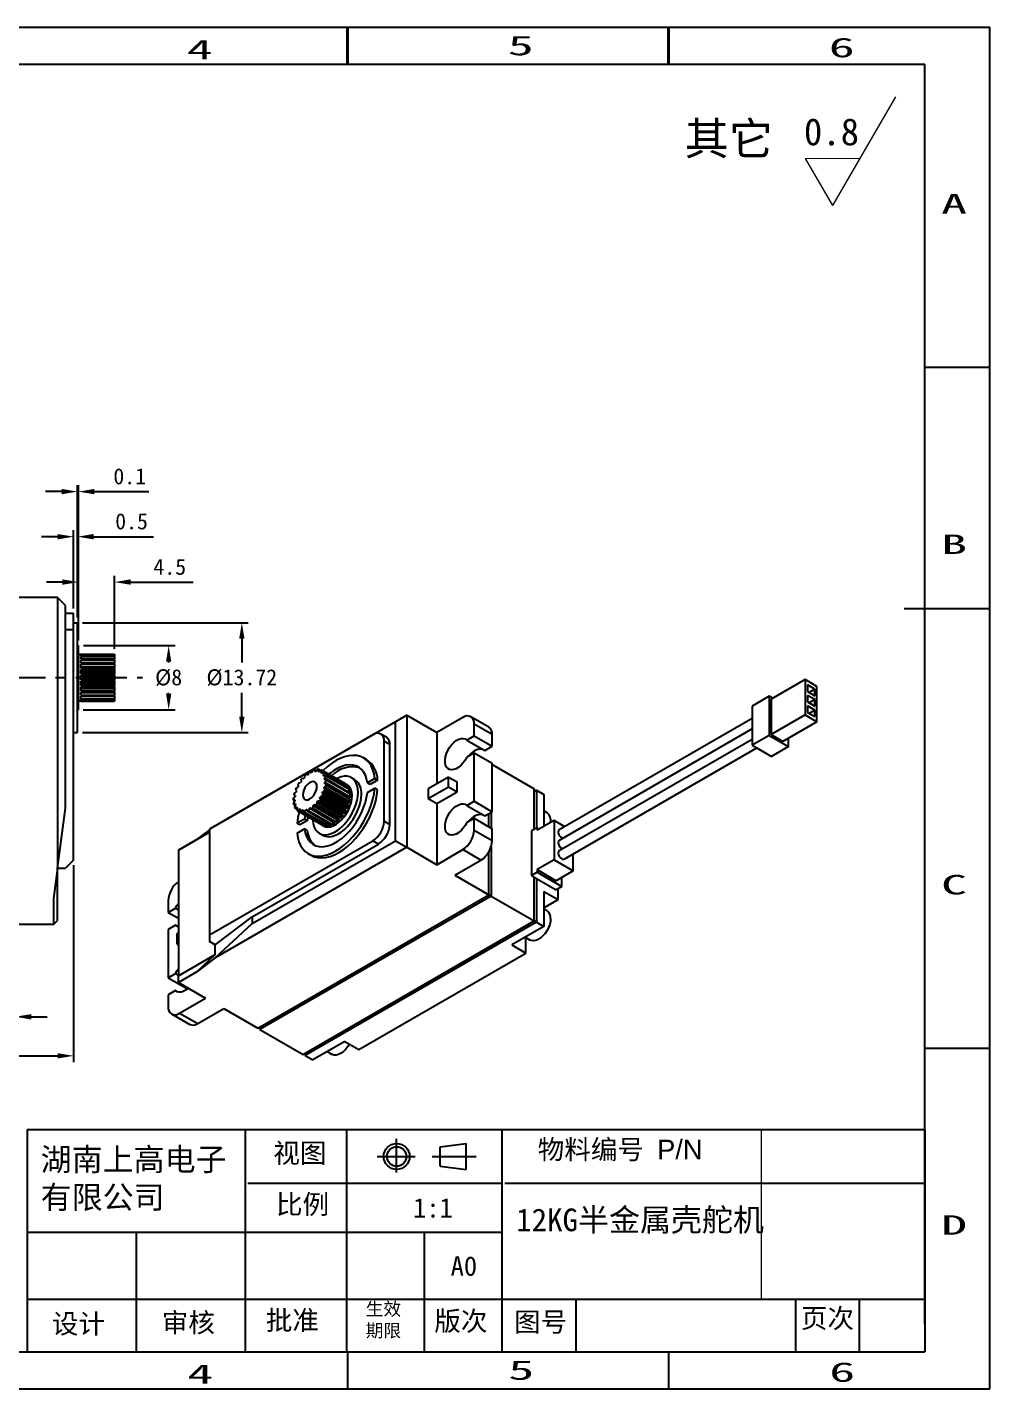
# Model space of a CAD drawing. Header units: millimetres. Extents: x 294 to 535, y 110 to 280.
# Drawn here: x 414.6 to 534.8, y 110.4 to 280.4 of the extents above; entities that cross this region are included whole.
import ezdxf
from ezdxf.enums import TextEntityAlignment as Align

# ---------------------------------------------------------------- set-up
doc = ezdxf.new("R2010")
doc.units = ezdxf.units.MM
doc.header["$PDSIZE"] = -1
doc.linetypes.add('ACAD_ISO04W100', pattern=[30.5, 24, -3, 0.5, -3])
doc.linetypes.add('CENTER', pattern=[10.16, 6.35, -1.27, 1.27, -1.27])
for name, color, linetype in [('中心线', 6, 'CENTER'), ('标注', 5, 'Continuous'), ('细实线', 5, 'Continuous')]:
    doc.layers.add(name, color=color, linetype=linetype)
doc.styles.add('style1', font='', dxfattribs={"height": 3.5})
doc.styles.get('style1').set_extended_font_data('FangSong_GB2312')
doc.dimstyles.new('副本 Standard', dxfattribs={"dimtxt": 2, "dimasz": 2, "dimexe": 0.8, "dimexo": 0.625, "dimgap": 0.9, "dimtad": 1, "dimtih": 1, "dimtoh": 1, "dimdsep": 46, "dimtxsty": 'Standard', "dimcen": 0.09, "dimclrd": 5, "dimclre": 5, "dimadec": 3, "dimazin": 2, "dimtfac": 1, "dimtdec": 4, "dimtofl": 0, "dimtmove": 0, "dimatfit": 3, "dimfxl": 0, "dimtolj": 1, "dimtzin": 0, "dimarcsym": 0})

# ---------------------------------------------------------------- blocks, each defined once
blk = doc.blocks.new('*D15')
at = {"layer": 'Defpoints', "color": 0}
for p in [(420.41, 176.4), (391.71, 168.4), (420.41, 151.99)]:
    blk.add_point(p, dxfattribs=at)
at = {"layer": '标注', "color": 5, "lineweight": -2}
for p, q in [((420.41, 175.78), (420.41, 151.19)), ((391.71, 167.78), (391.71, 151.19)), ((393.71, 151.99), (418.41, 151.99))]:
    blk.add_line(p, q, dxfattribs=at)
at = {"layer": '标注', "color": 5}
for points in [[(393.71, 152.33), (393.71, 151.66), (391.71, 151.99)], [(418.41, 152.33), (418.41, 151.66), (420.41, 151.99)]]:
    blk.add_solid(points, dxfattribs=at)
at = {"layer": '标注', "color": 0, "insert": (406.06, 153.89), "char_height": 2, "attachment_point": 5}
blk.add_mtext('\\A1;28.7', dxfattribs=at)
blk = doc.blocks.new('*D16')
at = {"layer": 'Defpoints', "color": 0}
for p in [(420.91, 206.06), (420.91, 192.34), (441.4, 192.34)]:
    blk.add_point(p, dxfattribs=at)
at = {"layer": '标注', "color": 5, "lineweight": -2}
for p, q in [((421.53, 206.06), (442.2, 206.06)), ((441.4, 204.06), (441.4, 201.1)), ((441.4, 194.34), (441.4, 197.3)), ((421.53, 192.34), (442.2, 192.34))]:
    blk.add_line(p, q, dxfattribs=at)
at = {"layer": '标注', "color": 5}
for points in [[(441.07, 204.06), (441.74, 204.06), (441.4, 206.06)], [(441.07, 194.34), (441.74, 194.34), (441.4, 192.34)]]:
    blk.add_solid(points, dxfattribs=at)
at = {"layer": '标注', "color": 0, "insert": (441.4, 199.2), "char_height": 2, "attachment_point": 5}
blk.add_mtext('\\A1;%%C13.72', dxfattribs=at)
blk = doc.blocks.new('*D17')
at = {"layer": 'Defpoints', "color": 0}
for p in [(421.01, 203.2), (420.96, 195.2), (432.27, 195.2)]:
    blk.add_point(p, dxfattribs=at)
at = {"layer": '标注', "color": 5, "lineweight": -2}
for p, q in [((421.63, 203.2), (433.07, 203.2)), ((432.27, 201.2), (432.27, 201.1)), ((432.27, 197.2), (432.27, 197.3)), ((421.58, 195.2), (433.07, 195.2))]:
    blk.add_line(p, q, dxfattribs=at)
at = {"layer": '标注', "color": 5}
for points in [[(431.94, 201.2), (432.6, 201.2), (432.27, 203.2)], [(431.94, 197.2), (432.6, 197.2), (432.27, 195.2)]]:
    blk.add_solid(points, dxfattribs=at)
at = {"layer": '标注', "color": 0, "insert": (432.27, 199.2), "char_height": 2, "attachment_point": 5}
blk.add_mtext('\\A1;%%C8', dxfattribs=at)
blk = doc.blocks.new('*D18')
at = {"layer": 'Defpoints', "color": 0}
for p in [(421.01, 211.13), (421.01, 203.2), (425.51, 202.15)]:
    blk.add_point(p, dxfattribs=at)
at = {"layer": '标注', "color": 5, "lineweight": -2}
for p, q in [((419.01, 211.13), (417.01, 211.13)), ((421.01, 203.83), (421.01, 211.93)), ((425.51, 202.78), (425.51, 211.93)), ((427.51, 211.13), (435.31, 211.13))]:
    blk.add_line(p, q, dxfattribs=at)
at = {"layer": '标注', "color": 5}
for points in [[(419.01, 211.47), (419.01, 210.8), (421.01, 211.13)], [(427.51, 211.47), (427.51, 210.8), (425.51, 211.13)]]:
    blk.add_solid(points, dxfattribs=at)
at = {"layer": '标注', "color": 0, "insert": (432.41, 213.03), "char_height": 2, "attachment_point": 5}
blk.add_mtext('\\A1;4.5', dxfattribs=at)
blk = doc.blocks.new('*D19')
at = {"layer": 'Defpoints', "color": 0}
for p in [(420.91, 222.42), (420.91, 206.06), (421.01, 203.2)]:
    blk.add_point(p, dxfattribs=at)
at = {"layer": '标注', "color": 5, "lineweight": -2}
for p, q in [((420.91, 206.69), (420.91, 223.22)), ((421.01, 203.83), (421.01, 223.22)), ((418.91, 222.42), (416.91, 222.42)), ((423.01, 222.42), (429.81, 222.42))]:
    blk.add_line(p, q, dxfattribs=at)
at = {"layer": '标注', "color": 5}
for points in [[(418.91, 222.76), (418.91, 222.09), (420.91, 222.42)], [(423.01, 222.76), (423.01, 222.09), (421.01, 222.42)]]:
    blk.add_solid(points, dxfattribs=at)
at = {"layer": '标注', "color": 0, "insert": (427.41, 224.32), "char_height": 2, "attachment_point": 5}
blk.add_mtext('\\A1;0.1', dxfattribs=at)
blk = doc.blocks.new('*D20')
at = {"layer": 'Defpoints', "color": 0}
for p in [(420.91, 216.8), (420.41, 207.2), (420.91, 206.06)]:
    blk.add_point(p, dxfattribs=at)
at = {"layer": '标注', "color": 5, "lineweight": -2}
for p, q in [((420.41, 207.83), (420.41, 217.6)), ((420.91, 206.69), (420.91, 217.6)), ((418.41, 216.8), (416.41, 216.8)), ((422.91, 216.8), (430.38, 216.8))]:
    blk.add_line(p, q, dxfattribs=at)
at = {"layer": '标注', "color": 5}
for points in [[(418.41, 217.13), (418.41, 216.46), (420.41, 216.8)], [(422.91, 217.13), (422.91, 216.46), (420.91, 216.8)]]:
    blk.add_solid(points, dxfattribs=at)
at = {"layer": '标注', "color": 0, "insert": (427.64, 218.7), "char_height": 2, "attachment_point": 5}
blk.add_mtext('\\A1;0.5', dxfattribs=at)
blk = doc.blocks.new('*D22')
at = {"layer": 'Defpoints', "color": 0}
for p in [(409.91, 161.8), (413.11, 161.8), (409.91, 156.87)]:
    blk.add_point(p, dxfattribs=at)
at = {"layer": '标注', "color": 5, "lineweight": -2}
for p, q in [((409.91, 161.18), (409.91, 156.07)), ((413.11, 161.18), (413.11, 156.07)), ((407.91, 156.87), (400.11, 156.87)), ((415.11, 156.87), (417.11, 156.87))]:
    blk.add_line(p, q, dxfattribs=at)
at = {"layer": '标注', "color": 5}
for points in [[(407.91, 157.2), (407.91, 156.54), (409.91, 156.87)], [(415.11, 157.2), (415.11, 156.54), (413.11, 156.87)]]:
    blk.add_solid(points, dxfattribs=at)
at = {"layer": '标注', "color": 0, "insert": (403.01, 158.77), "char_height": 2, "attachment_point": 5}
blk.add_mtext('\\A1;3.2', dxfattribs=at)

msp = doc.modelspace()

# ---------------------------------------------------------------- linework, layer by layer
at = {"color": 5, "linetype": 'Continuous'}
for p, q in [((294.379, 280.393), (534.752, 280.393)), ((454.566, 275.773), (454.566, 280.393)), ((454.628, 280.393), (454.628, 275.773)), ((494.628, 275.773), (494.628, 280.393)), ((494.69, 280.393), (494.69, 275.773)), ((534.752, 110.433), (534.752, 280.393)), ((534.752, 237.903), (526.659, 237.903)), ((534.752, 207.792), (524.078, 207.792)), ((534.752, 152.923), (526.659, 152.923)), ((414.628, 142.806), (449.42, 142.806)), ((441.821, 142.806), (441.821, 115.052)), ((449.42, 142.806), (526.659, 142.806)), ((454.447, 142.806), (454.447, 115.052)), ((473.871, 142.806), (473.871, 137.587)), ((473.871, 137.95), (473.871, 128.406)), ((442.164, 136.092), (473.871, 136.092)), ((474.214, 136.092), (526.659, 136.092)), ((414.628, 129.982), (473.871, 129.982)), ((428.224, 129.982), (428.224, 115.052)), ((464.159, 129.982), (464.159, 115.052)), ((473.871, 128.406), (473.871, 115.052)), ((414.628, 121.623), (526.659, 121.623)), ((483.075, 121.623), (483.075, 115.052)), ((510.521, 121.623), (510.521, 115.052)), ((518.455, 121.623), (518.455, 115.052)), ((454.628, 110.433), (454.628, 115.052)), ((494.69, 110.433), (494.69, 115.052)), ((294.379, 110.433), (534.752, 110.433))]:
    msp.add_line(p, q, dxfattribs=at)
at = {"color": 7, "linetype": 'Continuous'}
for p, q in [((300.307, 275.773), (526.659, 275.773)), ((526.659, 118.526), (526.659, 275.773)), ((414.628, 142.806), (414.628, 115.052)), ((526.659, 142.806), (526.659, 115.052)), ((526.659, 142.806), (526.659, 115.052)), ((466.155, 140.642), (469.407, 141.038)), ((466.155, 140.642), (469.407, 141.038)), ((466.155, 138.214), (466.155, 140.642)), ((469.407, 137.809), (469.407, 141.038)), ((466.155, 138.214), (469.407, 137.809)), ((300.307, 115.052), (526.659, 115.052))]:
    msp.add_line(p, q, dxfattribs=at)
at = {"color": 7, "linetype": 'Continuous', "lineweight": 25}
for p, q in [((418.41, 209.202), (413.11, 209.202)), ((418.41, 209.202), (418.41, 175.402)), ((419.41, 208.202), (418.41, 209.202)), ((419.41, 182.902), (419.41, 208.202)), ((420.41, 207.202), (419.41, 207.202)), ((420.41, 205.202), (420.41, 207.202)), ((420.41, 206.061), (420.91, 206.061)), ((420.91, 192.343), (420.91, 206.061)), ((419.41, 205.202), (420.41, 205.202)), ((420.41, 176.402), (420.41, 205.202)), ((420.91, 203.202), (421.01, 203.202)), ((421.01, 195.202), (421.01, 203.202)), ((421.01, 202.152), (421.31, 202.152)), ((421.31, 202.117), (421.31, 202.152)), ((421.31, 202.15), (425.51, 202.15)), ((421.31, 202.117), (425.51, 202.117)), ((421.31, 201.913), (421.31, 202.085)), ((421.31, 202.085), (425.51, 202.085)), ((421.31, 201.913), (425.51, 201.913)), ((421.31, 201.538), (421.31, 201.839)), ((421.31, 201.839), (425.51, 201.839)), ((421.31, 201.538), (425.51, 201.538)), ((421.31, 201.016), (421.31, 201.427)), ((421.31, 201.427), (425.51, 201.427)), ((421.31, 201.092), (425.51, 201.092)), ((421.31, 201.016), (425.51, 201.016)), ((421.31, 200.381), (421.31, 200.875)), ((421.31, 200.875), (425.51, 200.875)), ((421.31, 200.571), (425.51, 200.571)), ((425.51, 202.15), (425.51, 202.117)), ((425.51, 202.085), (425.51, 202.117)), ((425.51, 202.085), (425.51, 201.913)), ((425.51, 201.839), (425.51, 201.913)), ((425.51, 201.839), (425.51, 201.538)), ((425.51, 201.427), (425.51, 201.538)), ((425.51, 201.427), (425.51, 201.092)), ((425.51, 201.092), (425.51, 201.016)), ((425.51, 200.875), (425.51, 201.016)), ((425.51, 200.875), (425.51, 200.571)), ((425.51, 200.571), (425.51, 200.404)), ((421.31, 200.404), (425.51, 200.404)), ((421.31, 200.381), (425.51, 200.381)), ((421.31, 199.671), (421.31, 200.218)), ((421.31, 200.218), (425.51, 200.218)), ((421.31, 199.965), (425.51, 199.965)), ((421.31, 199.78), (425.51, 199.78)), ((421.31, 199.671), (425.51, 199.671)), ((421.31, 198.932), (421.31, 199.497)), ((421.31, 199.497), (425.51, 199.497)), ((421.31, 199.311), (425.51, 199.311)), ((421.31, 199.12), (425.51, 199.12)), ((421.31, 198.932), (425.51, 198.932)), ((425.51, 200.404), (425.51, 200.381)), ((425.51, 200.218), (425.51, 200.381)), ((425.51, 200.218), (425.51, 199.965)), ((425.51, 199.965), (425.51, 199.78)), ((425.51, 199.78), (425.51, 199.671)), ((425.51, 199.497), (425.51, 199.671)), ((425.51, 199.497), (425.51, 199.311)), ((425.51, 199.311), (425.51, 199.12)), ((425.51, 199.12), (425.51, 198.932)), ((425.51, 198.758), (425.51, 198.932)), ((511.694, 198.962), (507.451, 196.513)), ((511.694, 198.962), (511.694, 194.553)), ((513.179, 198.105), (511.694, 198.962)), ((421.31, 198.21), (421.31, 198.758)), ((421.31, 198.758), (425.51, 198.758)), ((421.31, 198.65), (425.51, 198.65)), ((421.31, 198.465), (425.51, 198.465)), ((421.31, 198.21), (425.51, 198.21)), ((421.31, 197.55), (421.31, 198.047)), ((421.31, 198.047), (425.51, 198.047)), ((421.31, 198.023), (425.51, 198.023)), ((421.31, 197.856), (425.51, 197.856)), ((421.31, 197.55), (425.51, 197.55)), ((421.31, 196.994), (421.31, 197.408)), ((421.31, 197.408), (425.51, 197.408)), ((421.31, 197.332), (425.51, 197.332)), ((425.51, 198.758), (425.51, 198.65)), ((425.51, 198.65), (425.51, 198.465)), ((425.51, 198.465), (425.51, 198.21)), ((425.51, 198.047), (425.51, 198.21)), ((425.51, 198.047), (425.51, 198.023)), ((425.51, 198.023), (425.51, 197.856)), ((425.51, 197.856), (425.51, 197.55)), ((425.51, 197.408), (425.51, 197.55)), ((425.51, 197.408), (425.51, 197.332)), ((425.51, 197.332), (425.51, 196.994)), ((512.92, 197.765), (512.001, 198.295)), ((512.001, 198.295), (512.001, 197.479)), ((512.001, 197.479), (512.92, 196.948)), ((512.92, 197.765), (512.213, 197.356)), ((512.92, 196.948), (512.92, 197.765)), ((513.179, 193.696), (513.179, 198.105)), ((421.31, 196.252), (421.01, 196.252)), ((421.31, 196.994), (425.51, 196.994)), ((421.31, 196.577), (421.31, 196.882)), ((421.31, 196.882), (425.51, 196.882)), ((421.31, 196.577), (425.51, 196.577)), ((421.31, 196.325), (421.31, 196.502)), ((421.31, 196.502), (425.51, 196.502)), ((421.31, 196.325), (425.51, 196.325)), ((421.31, 196.252), (421.31, 196.291)), ((421.31, 196.291), (425.51, 196.291)), ((421.31, 196.254), (425.51, 196.254)), ((425.51, 196.882), (425.51, 196.994)), ((425.51, 196.882), (425.51, 196.577)), ((425.51, 196.502), (425.51, 196.577)), ((425.51, 196.502), (425.51, 196.325)), ((425.51, 196.291), (425.51, 196.325)), ((425.51, 196.291), (425.51, 196.254)), ((507.239, 196.88), (505.118, 195.656)), ((505.118, 195.656), (505.118, 190.757)), ((507.664, 196.635), (507.239, 196.88)), ((507.239, 196.88), (507.239, 191.981)), ((507.451, 196.513), (507.451, 192.104)), ((512.92, 196.458), (512.001, 196.989)), ((512.001, 196.989), (512.001, 196.172)), ((512.001, 196.172), (512.92, 195.642)), ((512.92, 195.152), (512.001, 195.682)), ((512.001, 195.682), (512.001, 194.866)), ((512.92, 196.458), (512.213, 196.05)), ((512.92, 195.642), (512.92, 196.458)), ((421.01, 195.202), (420.91, 195.202)), ((438.084, 180.716), (461.984, 194.514)), ((461.984, 194.514), (460.57, 193.697)), ((461.984, 194.514), (461.984, 178.02)), ((461.984, 194.514), (465.732, 192.35)), ((468.985, 194.228), (465.732, 192.35)), ((472.247, 193.021), (469.985, 194.327)), ((505.118, 194.103), (481.024, 180.194)), ((511.694, 194.553), (507.451, 192.104)), ((511.694, 194.553), (513.179, 193.696)), ((512.001, 194.866), (512.92, 194.335)), ((512.92, 195.152), (512.213, 194.743)), ((512.92, 194.335), (512.92, 195.152)), ((420.41, 192.343), (420.91, 192.343)), ((457.742, 192.064), (437.377, 180.308)), ((460.57, 193.697), (442.68, 183.37)), ((459.449, 191.755), (458.742, 192.163)), ((460.57, 178.836), (460.57, 193.697)), ((465.732, 192.35), (465.732, 185.94)), ((470.399, 191.942), (470.399, 193.411)), ((472.662, 192.105), (470.399, 193.411)), ((472.662, 190.635), (472.662, 192.105)), ((505.118, 192.797), (481.024, 178.888)), ((507.451, 192.104), (508.936, 191.246)), ((513.179, 193.696), (508.936, 191.246)), ((459.156, 181.286), (459.156, 191.248)), ((459.863, 190.839), (459.156, 191.248)), ((459.863, 180.878), (459.863, 190.839)), ((469.489, 191.416), (470.399, 191.942)), ((469.489, 191.416), (471.751, 190.11)), ((470.399, 191.942), (472.662, 190.635)), ((471.751, 190.11), (472.662, 190.635)), ((505.118, 191.49), (481.024, 177.581)), ((481.624, 176.542), (505.682, 190.431)), ((507.239, 191.981), (505.118, 190.757)), ((505.118, 190.757), (507.522, 189.369)), ((507.239, 191.981), (509.643, 190.593)), ((509.643, 190.593), (507.522, 189.369)), ((509.643, 190.593), (509.643, 191.655)), ((456.949, 188.977), (456.595, 189.181)), ((470.399, 189.819), (469.489, 189.293)), ((470.136, 189.808), (470.258, 189.737)), ((470.399, 183.776), (470.399, 189.819)), ((470.399, 189.819), (472.662, 188.512)), ((449.259, 186.749), (449.306, 187.056)), ((449.609, 187.055), (449.426, 187.161)), ((449.426, 187.161), (449.583, 187.035)), ((449.716, 187.132), (449.822, 187.45)), ((450.183, 187.385), (449.946, 187.522)), ((449.946, 187.522), (450.051, 187.328)), ((450.185, 187.385), (450.343, 187.695)), ((450.703, 187.59), (450.463, 187.729)), ((450.463, 187.729), (450.51, 187.479)), ((450.635, 187.494), (450.835, 187.776)), ((450.944, 187.77), (450.93, 187.481)), ((451.203, 187.621), (450.944, 187.77)), ((451.039, 187.452), (451.268, 187.688)), ((451.359, 187.643), (451.285, 187.331)), ((451.387, 187.272), (451.285, 187.331)), ((454.329, 185.928), (451.359, 187.643)), ((451.371, 187.261), (451.615, 187.436)), ((451.682, 187.354), (451.552, 187.04)), ((451.684, 186.964), (451.552, 187.04)), ((451.61, 186.933), (451.854, 187.037)), ((454.585, 185.722), (451.615, 187.436)), ((454.652, 185.64), (451.682, 187.354)), ((454.824, 185.322), (451.854, 187.037)), ((472.662, 182.47), (472.662, 188.512)), ((472.662, 188.35), (477.894, 185.329)), ((448.226, 185.1), (448.095, 185.266)), ((448.161, 185.425), (448.403, 185.531)), ((448.489, 185.701), (448.414, 185.928)), ((448.504, 186.079), (448.732, 186.108)), ((448.841, 186.262), (448.827, 186.538)), ((448.935, 186.67), (449.133, 186.62)), ((451.653, 185.368), (451.809, 185.238)), ((454.623, 183.654), (451.653, 185.368)), ((451.931, 185.748), (451.695, 185.54)), ((454.665, 183.826), (451.695, 185.54)), ((451.893, 186.923), (451.715, 186.627)), ((451.92, 186.509), (451.715, 186.627)), ((451.741, 186.488), (451.969, 186.514)), ((451.756, 185.956), (451.954, 185.902)), ((451.977, 186.376), (451.764, 186.116)), ((454.734, 184.401), (451.764, 186.116)), ((454.862, 185.209), (451.893, 186.923)), ((454.901, 184.034), (451.931, 185.748)), ((454.924, 184.187), (451.954, 185.902)), ((454.939, 184.8), (451.969, 186.514)), ((454.947, 184.662), (451.977, 186.376)), ((454.329, 185.928), (454.317, 185.877)), ((454.55, 185.801), (454.338, 185.923)), ((454.652, 185.64), (454.579, 185.463)), ((455.499, 186.465), (455.075, 186.71)), ((457.996, 186.618), (457.07, 186.083)), ((457.423, 185.879), (457.07, 186.083)), ((457.07, 184.858), (457.996, 185.393)), ((458.349, 186.413), (457.423, 185.879)), ((458.349, 186.413), (457.996, 186.618)), ((458.349, 185.189), (457.996, 185.393)), ((467.217, 186.797), (464.671, 185.328)), ((464.671, 184.103), (467.217, 185.573)), ((464.671, 185.328), (464.671, 184.103)), ((467.217, 185.573), (467.217, 186.797)), ((467.217, 186.797), (468.278, 186.185)), ((467.217, 185.573), (468.278, 184.96)), ((468.278, 184.96), (468.278, 186.185)), ((477.894, 180.267), (477.894, 185.329)), ((448.029, 183.822), (447.808, 183.949)), ((448.023, 183.935), (447.808, 183.949)), ((447.815, 184.096), (448.042, 184.332)), ((447.835, 183.504), (448.031, 183.784)), ((448.065, 184.49), (447.888, 184.592)), ((448.067, 184.499), (447.888, 184.592)), ((447.926, 184.75), (448.168, 184.927)), ((450.743, 183.649), (450.726, 183.356)), ((453.713, 181.935), (450.743, 183.649)), ((451.076, 183.781), (450.861, 183.792)), ((453.831, 182.078), (450.861, 183.792)), ((454.045, 182.067), (451.076, 183.781)), ((451.131, 184.178), (451.176, 183.924)), ((454.101, 182.463), (451.131, 184.178)), ((454.145, 182.209), (451.176, 183.924)), ((451.466, 184.409), (451.229, 184.341)), ((454.199, 182.626), (451.229, 184.341)), ((451.441, 184.763), (451.544, 184.565)), ((454.411, 183.048), (451.441, 184.763)), ((454.436, 182.694), (451.466, 184.409)), ((451.757, 185.078), (451.513, 184.936)), ((454.483, 183.221), (451.513, 184.936)), ((454.514, 182.85), (451.544, 184.565)), ((454.727, 183.364), (451.757, 185.078)), ((454.779, 183.524), (451.809, 185.238)), ((454.623, 183.654), (454.779, 183.524)), ((454.901, 184.034), (454.665, 183.826)), ((454.862, 185.209), (454.7, 184.937)), ((454.947, 184.662), (454.734, 184.401)), ((464.671, 184.103), (465.732, 183.491)), ((465.732, 183.491), (468.278, 184.96)), ((469.489, 183.251), (470.399, 183.776)), ((470.399, 183.776), (472.662, 182.47)), ((478.177, 185.166), (477.894, 185.003)), ((477.894, 185.003), (478.177, 185.166)), ((478.177, 185.166), (478.177, 180.43)), ((478.177, 185.166), (479.096, 184.635)), ((479.096, 184.635), (479.096, 180.634)), ((418.41, 175.402), (419.41, 182.902)), ((438.084, 180.716), (442.68, 183.37)), ((442.68, 183.37), (442.68, 183.37)), ((448.097, 183.442), (447.858, 183.377)), ((448.098, 183.239), (447.858, 183.377)), ((447.983, 183.011), (448.138, 183.319)), ((448.283, 183.053), (448.037, 182.912)), ((448.291, 182.766), (448.037, 182.912)), ((448.252, 182.648), (448.355, 182.963)), ((448.571, 182.791), (448.332, 182.584)), ((451.302, 180.87), (448.332, 182.584)), ((448.668, 182.735), (448.571, 182.791)), ((448.624, 182.438), (448.669, 182.742)), ((451.594, 180.724), (448.624, 182.438)), ((448.941, 182.674), (448.725, 182.413)), ((451.695, 180.698), (448.725, 182.413)), ((449.063, 182.603), (448.941, 182.674)), ((449.076, 182.395), (449.059, 182.667)), ((452.046, 180.68), (449.076, 182.395)), ((449.372, 182.707), (449.191, 182.409)), ((452.161, 180.695), (449.191, 182.409)), ((449.295, 182.051), (449.221, 181.552)), ((449.55, 182.604), (449.372, 182.707)), ((449.579, 182.52), (449.502, 182.744)), ((452.549, 180.806), (449.579, 182.52)), ((449.835, 182.89), (449.702, 182.574)), ((452.672, 180.859), (449.702, 182.574)), ((452.805, 181.176), (449.835, 182.89)), ((450.102, 182.807), (449.97, 182.968)), ((453.071, 181.092), (450.102, 182.807)), ((450.302, 183.211), (450.224, 182.896)), ((453.194, 181.182), (450.224, 182.896)), ((453.272, 181.496), (450.302, 183.211)), ((450.611, 183.236), (450.432, 183.325)), ((453.402, 181.61), (450.432, 183.325)), ((453.581, 181.522), (450.611, 183.236)), ((453.696, 181.641), (450.726, 183.356)), ((453.713, 181.935), (453.696, 181.641)), ((454.045, 182.067), (453.831, 182.078)), ((454.101, 182.463), (454.145, 182.209)), ((454.436, 182.694), (454.199, 182.626)), ((454.411, 183.048), (454.514, 182.85)), ((454.727, 183.364), (454.483, 183.221)), ((465.732, 183.491), (465.732, 175.856)), ((469.489, 183.251), (471.751, 181.944)), ((471.751, 181.944), (472.662, 182.47)), ((472.237, 180.592), (472.237, 182.225)), ((472.52, 182.388), (472.52, 180.429)), ((479.51, 182.331), (479.096, 182.569)), ((435.786, 178.982), (437.377, 180.183)), ((437.377, 180.308), (437.377, 167.08)), ((438.083, 180.715), (438.084, 180.716)), ((449.221, 181.552), (448.295, 181.018)), ((448.649, 180.814), (448.295, 181.018)), ((448.295, 179.793), (449.221, 180.327)), ((449.575, 181.348), (448.649, 180.814)), ((449.575, 181.348), (449.221, 181.552)), ((449.575, 180.123), (449.221, 180.327)), ((449.649, 181.847), (449.575, 181.348)), ((451.318, 180.884), (451.302, 180.87)), ((451.388, 180.814), (451.6, 180.691)), ((451.798, 180.823), (451.695, 180.698)), ((452.311, 180.943), (452.161, 180.695)), ((452.805, 181.176), (452.672, 180.859)), ((453.272, 181.496), (453.194, 181.182)), ((453.581, 181.522), (453.402, 181.61)), ((459.156, 181.286), (459.863, 180.878)), ((470.399, 181.653), (469.489, 181.128)), ((470.399, 180.183), (470.399, 181.653)), ((470.399, 181.653), (472.662, 180.347)), ((470.399, 180.183), (472.662, 178.877)), ((472.662, 178.877), (472.662, 180.347)), ((478.248, 180.471), (477.541, 180.062)), ((480.369, 181.369), (478.248, 180.144)), ((478.248, 180.471), (478.248, 180.144)), ((478.531, 180.307), (478.248, 180.471)), ((480.369, 181.369), (480.369, 176.469)), ((481.714, 180.592), (480.369, 181.369)), ((437.377, 179.9), (433.488, 177.655)), ((433.488, 177.655), (435.786, 178.982)), ((435.786, 178.982), (437.377, 179.9)), ((437.377, 167.08), (457.742, 178.836)), ((442.68, 168.509), (460.57, 178.836)), ((451.075, 179.782), (451.499, 179.537)), ((458.449, 178.428), (457.742, 178.836)), ((460.57, 178.836), (461.984, 178.02)), ((477.541, 180.062), (477.541, 174.51)), ((433.488, 177.655), (433.488, 161.977)), ((433.488, 177.655), (433.488, 177.655)), ((461.984, 178.02), (438.084, 164.222)), ((442.68, 169.325), (458.449, 178.428)), ((449.696, 177.229), (450.049, 177.025)), ((461.984, 178.02), (465.732, 175.856)), ((465.732, 175.856), (468.985, 177.734)), ((471.248, 176.428), (468.985, 177.734)), ((472.237, 172.101), (472.237, 177.466)), ((472.52, 178.084), (472.52, 171.937)), ((482.773, 175.082), (482.773, 177.206)), ((418.41, 175.402), (417.91, 171.652)), ((418.41, 168.902), (418.41, 175.402)), ((418.41, 175.402), (419.41, 175.402)), ((420.41, 176.402), (419.41, 175.402)), ((467.995, 174.55), (471.248, 176.428)), ((480.369, 176.469), (478.248, 175.245)), ((478.248, 175.245), (478.248, 174.918)), ((478.248, 175.245), (480.652, 173.857)), ((480.369, 176.469), (482.773, 175.082)), ((482.773, 175.082), (480.652, 173.857)), ((467.995, 174.55), (472.237, 172.101)), ((478.248, 174.918), (477.541, 174.51)), ((477.541, 174.51), (477.894, 174.306)), ((477.894, 168.835), (477.894, 174.306)), ((477.894, 174.306), (478.177, 174.143)), ((478.177, 174.143), (478.177, 168.672)), ((478.177, 174.143), (480.652, 172.714)), ((478.248, 174.918), (481.359, 173.122)), ((481.359, 173.122), (481.359, 174.265)), ((443.388, 155.446), (472.237, 172.101)), ((472.52, 171.937), (443.67, 155.283)), ((472.52, 171.937), (472.237, 172.101)), ((472.52, 171.937), (477.894, 168.835)), ((479.096, 172.51), (480.864, 171.489)), ((479.096, 172.51), (479.096, 168.141)), ((481.359, 173.122), (480.652, 172.714)), ((480.864, 171.489), (480.864, 172.836)), ((417.91, 171.652), (417.91, 168.402)), ((432.215, 171.368), (432.215, 169.899)), ((432.215, 169.899), (433.126, 170.424)), ((433.126, 170.424), (433.488, 170.215)), ((479.096, 170.469), (480.864, 171.489)), ((479.51, 170.083), (479.096, 170.321)), ((417.91, 168.402), (413.11, 168.402)), ((417.91, 168.402), (418.41, 168.902)), ((432.215, 169.899), (433.488, 169.164)), ((433.126, 168.301), (432.215, 167.776)), ((433.126, 168.301), (433.418, 168.133)), ((438.084, 165.855), (442.68, 169.325)), ((438.084, 164.222), (442.68, 168.509)), ((442.68, 169.325), (442.68, 168.509)), ((449.044, 152.18), (477.894, 168.835)), ((478.177, 168.672), (449.327, 152.017)), ((478.177, 168.672), (477.894, 168.835)), ((478.177, 168.672), (479.096, 168.141)), ((432.215, 167.776), (432.215, 161.733)), ((433.488, 167.326), (433.276, 167.204)), ((433.276, 167.204), (433.276, 165.979)), ((437.377, 167.08), (437.377, 166.264)), ((479.096, 168.141), (475.101, 165.835)), ((476.784, 166.806), (477.41, 166.445)), ((476.869, 164.814), (476.869, 166.758)), ((433.276, 165.979), (433.488, 166.101)), ((433.276, 165.979), (433.488, 165.856)), ((438.084, 165.855), (437.377, 166.264)), ((438.084, 164.631), (438.084, 165.855)), ((475.101, 165.835), (476.869, 164.814)), ((433.488, 161.977), (438.084, 164.631)), ((438.084, 164.631), (435.786, 162.487)), ((438.084, 164.222), (435.786, 162.487)), ((456.009, 152.772), (476.869, 164.814)), ((432.215, 161.733), (433.126, 162.259)), ((432.215, 161.733), (434.478, 160.427)), ((433.126, 162.259), (433.488, 162.05)), ((435.786, 162.487), (433.488, 161.161)), ((433.488, 161.161), (433.488, 161.977)), ((433.126, 160.136), (432.215, 159.61)), ((433.126, 160.136), (433.418, 159.967)), ((433.488, 161.161), (436.882, 159.201)), ((434.478, 160.427), (434.619, 160.508)), ((432.215, 159.61), (432.215, 158.14)), ((433.629, 157.324), (436.882, 159.201)), ((432.63, 157.225), (434.892, 155.918)), ((433.629, 157.324), (435.892, 156.017)), ((435.892, 156.017), (439.145, 157.895)), ((439.145, 157.895), (443.388, 155.446)), ((443.67, 155.609), (443.67, 155.283)), ((443.67, 155.283), (449.044, 152.18)), ((454.242, 153.793), (450.246, 151.486)), ((454.242, 153.793), (456.009, 152.772)), ((449.327, 152.344), (449.327, 152.017)), ((449.327, 152.017), (450.246, 151.486)), ((452.036, 152.519), (452.661, 152.158))]:
    msp.add_line(p, q, dxfattribs=at)
at = {"color": 5, "lineweight": 13}
msp.add_line((506.244, 121.623), (506.244, 142.806), dxfattribs=at)
at = {"color": 7, "linetype": 'Continuous', "lineweight": 25, "flags": 128}
for points in [[(469.489, 189.293), (469.283, 188.918), (469.037, 188.572), (468.761, 188.27), (468.466, 188.022), (468.163, 187.839), (467.865, 187.728), (467.583, 187.693), (467.329, 187.736), (467.113, 187.855), (466.942, 188.045), (466.825, 188.3), (466.765, 188.607), (466.765, 188.957), (466.825, 189.334), (466.942, 189.724), (467.113, 190.111), (467.329, 190.48), (467.583, 190.817), (467.865, 191.107), (468.163, 191.34), (468.466, 191.506), (468.761, 191.599), (469.037, 191.615), (469.283, 191.553), (469.489, 191.416)], [(457.996, 186.618), (457.906, 187.19), (457.755, 187.712), (457.547, 188.178), (457.283, 188.58), (456.966, 188.915), (456.602, 189.177), (456.193, 189.364), (455.747, 189.473), (455.267, 189.504), (454.761, 189.454), (454.234, 189.326), (453.693, 189.12), (453.146, 188.839), (452.598, 188.488), (452.058, 188.069), (451.531, 187.589), (451.501, 187.561)], [(457.07, 186.083), (456.973, 186.587), (456.817, 187.038), (456.603, 187.43), (456.336, 187.756), (456.019, 188.01), (455.657, 188.19), (455.256, 188.293), (454.822, 188.316), (454.362, 188.259), (453.883, 188.124), (453.393, 187.912), (452.898, 187.626), (452.408, 187.272), (452.24, 187.134)], [(448.295, 179.793), (448.386, 179.22), (448.536, 178.698), (448.744, 178.233), (449.009, 177.83), (449.325, 177.496), (449.69, 177.233), (450.098, 177.046), (450.545, 176.937), (451.024, 176.907), (451.531, 176.956), (452.058, 177.085), (452.598, 177.291), (453.146, 177.571), (453.693, 177.923), (454.234, 178.341), (454.761, 178.821), (455.267, 179.356), (455.747, 179.94), (456.193, 180.565), (456.602, 181.223), (456.966, 181.907), (457.283, 182.607), (457.547, 183.314), (457.755, 184.02), (457.906, 184.716), (457.996, 185.393)], [(450.777, 185.593), (450.747, 185.84), (450.658, 186.035), (450.518, 186.165), (450.335, 186.222), (450.122, 186.201), (449.893, 186.104), (449.664, 185.937), (449.451, 185.712), (449.268, 185.444), (449.127, 185.151), (449.039, 184.854), (449.009, 184.573), (449.039, 184.326), (449.127, 184.131), (449.268, 184), (449.451, 183.944), (449.664, 183.965), (449.893, 184.062), (450.122, 184.229), (450.335, 184.454), (450.518, 184.722), (450.658, 185.014), (450.747, 185.312), (450.777, 185.593)], [(455.903, 184.879), (455.873, 185.337), (455.783, 185.751), (455.636, 186.111), (455.434, 186.41), (455.181, 186.642), (454.884, 186.801), (454.548, 186.885), (454.181, 186.891), (453.79, 186.819), (453.384, 186.671), (453.199, 186.581)], [(449.221, 180.327), (449.318, 179.823), (449.474, 179.372), (449.688, 178.981), (449.955, 178.655), (450.272, 178.4), (450.634, 178.22), (451.035, 178.118), (451.469, 178.095), (451.929, 178.151), (452.408, 178.287), (452.898, 178.499), (453.393, 178.784), (453.883, 179.138), (454.362, 179.556), (454.822, 180.03), (455.256, 180.554), (455.657, 181.12), (456.019, 181.717), (456.336, 182.338), (456.603, 182.973), (456.817, 183.611), (456.973, 184.243), (457.07, 184.858)], [(450.049, 177.025), (450.451, 176.842), (450.898, 176.733), (451.378, 176.703), (451.884, 176.752), (452.411, 176.881), (452.952, 177.086), (453.499, 177.367), (454.047, 177.719), (454.587, 178.137), (455.114, 178.617), (455.621, 179.152), (456.1, 179.736), (456.547, 180.361), (456.955, 181.019), (457.32, 181.703), (457.636, 182.403), (457.9, 183.11), (458.109, 183.816), (458.259, 184.512), (458.349, 185.189)], [(450.248, 181.501), (450.254, 181.379), (450.314, 180.942), (450.433, 180.554), (450.608, 180.224), (450.836, 179.957), (451.112, 179.761), (451.429, 179.64), (451.782, 179.595), (452.162, 179.628), (452.561, 179.738), (452.972, 179.922), (453.384, 180.178), (453.79, 180.499), (454.181, 180.879), (454.548, 181.309), (454.884, 181.78), (455.181, 182.283), (455.434, 182.806), (455.636, 183.338), (455.783, 183.869), (455.873, 184.386), (455.903, 184.879)], [(451.499, 179.537), (451.536, 179.516), (451.853, 179.395), (452.206, 179.35), (452.586, 179.383), (452.985, 179.493), (453.396, 179.677), (453.809, 179.933), (454.215, 180.254), (454.605, 180.634), (454.973, 181.064), (455.308, 181.535), (455.606, 182.038), (455.858, 182.561), (456.06, 183.093), (456.208, 183.624), (456.297, 184.141), (456.328, 184.634)], [(451.6, 180.691), (451.835, 180.593), (452.136, 180.553), (452.464, 180.59), (452.81, 180.704), (453.163, 180.89), (453.514, 181.145), (453.853, 181.46), (454.169, 181.826), (454.453, 182.233), (454.698, 182.67), (454.896, 183.123), (455.042, 183.579), (455.131, 184.026), (455.161, 184.45)], [(469.489, 181.128), (469.283, 180.753), (469.037, 180.407), (468.761, 180.104), (468.466, 179.856), (468.163, 179.673), (467.865, 179.562), (467.583, 179.527), (467.329, 179.57), (467.113, 179.69), (466.942, 179.88), (466.825, 180.134), (466.765, 180.442), (466.765, 180.792), (466.825, 181.169), (466.942, 181.559), (467.113, 181.946), (467.329, 182.315), (467.583, 182.651), (467.865, 182.942), (468.163, 183.175), (468.466, 183.341), (468.761, 183.434), (469.037, 183.449), (469.283, 183.388), (469.489, 183.251)], [(481.024, 180.194), (481.024, 180.194), (480.932, 180.088), (480.9, 179.919), (480.932, 179.713), (481.024, 179.501), (481.161, 179.316), (481.324, 179.185), (481.45, 179.134)], [(481.024, 178.888), (481.024, 178.888), (480.932, 178.782), (480.9, 178.613), (480.932, 178.407), (481.024, 178.195), (481.161, 178.009), (481.324, 177.878), (481.45, 177.827)], [(481.024, 177.581), (481.024, 177.581), (480.932, 177.475), (480.9, 177.306), (480.932, 177.1), (481.024, 176.888), (481.161, 176.703), (481.324, 176.572), (481.486, 176.515), (481.624, 176.542)], [(433.126, 170.424), (433.332, 170.799), (433.488, 171.029)], [(433.488, 168.115), (433.332, 168.164), (433.126, 168.301)], [(479.945, 169.121), (479.915, 168.758), (479.825, 168.375), (479.679, 167.988), (479.483, 167.612), (479.246, 167.262), (478.976, 166.954), (478.685, 166.699), (478.385, 166.508), (478.088, 166.389), (477.806, 166.347), (477.551, 166.383), (477.41, 166.445)], [(433.126, 162.259), (433.332, 162.634), (433.488, 162.863)], [(434.741, 160.437), (434.451, 160.212), (434.149, 160.046), (433.854, 159.953), (433.578, 159.937), (433.332, 159.999), (433.126, 160.136)], [(454.813, 153.463), (454.62, 153.146), (454.365, 152.815), (454.083, 152.532), (453.787, 152.308), (453.486, 152.152), (453.196, 152.071), (452.926, 152.068), (452.688, 152.143), (452.661, 152.158)]]:
    msp.add_lwpolyline(points, dxfattribs=at)
at = {"color": 7, "linetype": 'Continuous'}
for radius in [1.619, 1.214]:
    msp.add_circle((460.728, 139.428), radius, dxfattribs=at)
at = {"color": 7, "linetype": 'Continuous', "lineweight": 25}
for centre, radius, start, end in [((469.537, 193.551), 0.873, 350.78596, 129.20329), ((458.294, 191.387), 0.873, 350.78596, 129.20329), ((471.682, 192.213), 0.986, 353.70115, 54.98667), ((458.883, 190.948), 0.986, 353.70115, 54.98667), ((455.294, 186.408), 3.056, 0.09415, 57.20201), ((471.276, 188.578), 1.71, 83.82944, 147.80369), ((451.914, 184.209), 3.861, 130.1302, 132.49857), ((451.459, 184.58), 3.09, 124.34469, 127.40183), ((451.291, 185.068), 2.798, 118.73811, 121.67333), ((450.959, 185.407), 2.124, 111.37308, 115.29835), ((450.912, 185.932), 1.853, 104.02701, 107.89083), ((450.737, 186.115), 1.383, 94.235, 99.46011), ((450.827, 186.547), 1.229, 84.52708, 89.60699), ((450.735, 186.515), 0.985, 72.05933, 78.61019), ((450.874, 186.782), 0.988, 60.588, 66.46562), ((450.732, 186.568), 0.942, 47.32136, 54.07242), ((450.479, 186.399), 1.25, 25.25624, 30.8454), ((450.78, 186.687), 1.122, 36.51491, 41.91297), ((450.323, 186.45), 1.639, 16.76907, 20.96246), ((455.207, 184.475), 3.586, 75.30772, 136.79002), ((452.616, 183.486), 4.858, 156.48183, 158.51363), ((452.655, 183.483), 4.72, 151.97152, 154.27649), ((452.839, 183.382), 5.105, 148.11683, 150.08275), ((452.58, 183.506), 4.646, 143.61018, 145.9396), ((452.534, 183.605), 4.727, 139.58953, 141.65881), ((452.093, 183.884), 4.031, 134.69087, 137.25162), ((447.967, 186.352), 3.815, 345.06484, 347.72108), ((449.849, 186.214), 1.911, 8.24284, 12.45452), ((448.925, 186.185), 2.84, 355.35932, 358.59341), ((448.416, 186.346), 3.565, 350.35172, 352.84905), ((449.472, 186.295), 2.507, 1.86381, 5.02194), ((453.83, 185.047), 1.013, 41.75601, 60.4591), ((453.719, 184.611), 1.451, 353.62949, 55.05833), ((453.574, 184.852), 1.335, 20.61718, 36.16526), ((454.352, 184.843), 1.986, 353.94823, 54.73959), ((450.836, 183.873), 3.029, 175.78112, 178.5654), ((451.871, 183.723), 4.077, 165.41264, 167.69649), ((450.375, 183.992), 2.353, 181.38641, 185.05281), ((451.356, 183.918), 3.34, 169.97244, 172.87502), ((452.21, 183.69), 4.226, 160.50208, 162.98318), ((447.412, 186.517), 4.396, 319.269, 321.68587), ((447.043, 186.72), 4.99, 323.91845, 325.91428), ((447.105, 186.711), 4.757, 327.81403, 330.10693), ((447.29, 186.596), 4.537, 336.17066, 338.53706), ((446.987, 186.762), 5.059, 332.27527, 334.25293), ((447.487, 186.563), 4.521, 340.82764, 342.95941), ((450.937, 184.637), 3.815, 345.06484, 347.72108), ((451.939, 184.469), 2.796, 356.52112, 358.60705), ((450.889, 184.723), 4.071, 342.86154, 350.24759), ((452.911, 184.632), 2.035, 4.73883, 16.47158), ((451.923, 184.573), 3.025, 352.67111, 1.6754), ((449.846, 183.815), 2.035, 188.79067, 192.41974), ((449.181, 183.595), 1.332, 205.98421, 210.79823), ((449.575, 183.87), 1.539, 196.13613, 201.00256), ((448.924, 183.4), 1.008, 228.20824, 234.00687), ((449.137, 183.667), 1.051, 215.69501, 221.96899), ((457.151, 180.174), 8.896, 165.13544, 174.55974), ((449.035, 183.586), 0.92, 239.6815, 246.53873), ((448.936, 183.453), 1.061, 252.93041, 258.53444), ((449.066, 183.806), 1.139, 263.73297, 269.6797), ((448.947, 183.883), 1.494, 274.93434, 279.39433), ((448.974, 184.375), 1.715, 283.42067, 287.94827), ((448.723, 184.649), 2.295, 291.89843, 295.2489), ((448.607, 185.173), 2.592, 298.27868, 301.71594), ((448.202, 185.545), 3.333, 304.7526, 307.36474), ((448.01, 185.965), 3.583, 309.76131, 312.53134), ((447.541, 186.302), 4.339, 315.03119, 317.22213), ((450.229, 184.843), 4.719, 317.27819, 323.97015), ((450.382, 184.803), 4.396, 319.269, 321.68587), ((450.075, 184.997), 4.757, 327.81403, 330.10693), ((449.924, 185.065), 5.096, 325.92102, 332.27855), ((450.26, 184.881), 4.537, 336.17066, 338.53706), ((450.147, 184.96), 4.851, 334.21239, 340.78307), ((471.276, 180.412), 1.71, 83.82944, 147.80369), ((478.753, 181.389), 1.209, 346.89523, 51.19464), ((451.884, 181.673), 0.992, 234.04906, 253.00455), ((451.933, 181.908), 1.232, 258.86621, 275.26786), ((451.848, 182.521), 1.853, 279.71397, 292.20387), ((451.47, 183.383), 2.795, 295.45965, 304.9518), ((451.611, 183.397), 2.522, 298.25559, 299.87259), ((450.848, 184.241), 3.855, 307.48467, 315.1441), ((450.98, 184.25), 3.583, 309.76131, 312.53134), ((456.086, 181.426), 3.074, 302.60548, 357.39452), ((456.793, 181.017), 3.074, 302.60548, 357.39452), ((467.329, 180.323), 3.074, 302.60548, 357.39452), ((452.17, 180.278), 2.599, 183.42038, 230.83562), ((469.591, 179.017), 3.074, 302.60548, 357.39452), ((435.32, 171.217), 3.109, 126.11386, 177.20167), ((478.9, 169.227), 1.051, 354.20154, 54.48628), ((433.077, 158.001), 0.873, 170.78596, 309.20329), ((435.306, 156.835), 1.006, 245.69288, 305.61758)]:
    msp.add_arc(centre, radius, start, end, dxfattribs=at)
at = {"layer": '中心线'}
msp.add_line((390.22, 199.202), (428.986, 199.202), dxfattribs=at)
at = {"layer": '中心线', "color": 6, "linetype": 'ACAD_ISO04W100'}
for p, q in [((460.674, 141.616), (460.674, 137.428)), ((458.275, 139.428), (463.048, 139.428)), ((458.275, 139.428), (463.048, 139.428)), ((465.157, 139.428), (470.64, 139.428))]:
    msp.add_line(p, q, dxfattribs=at)
at = {"layer": '标注', "color": 5, "lineweight": 13}
for p, q in [((522.966, 271.699), (515.13, 258.126)), ((511.727, 264.019), (518.54, 264.033)), ((511.727, 264.019), (515.13, 258.126))]:
    msp.add_line(p, q, dxfattribs=at)

# ---------------------------------------------------------------- texts
at = {"color": 5, "linetype": 'Continuous', "width": 1.99836}
for s, p, p2 in [('4', (434.535, 276.399), (437.772, 276.399)), ('5', (474.597, 276.89), (477.834, 276.89)), ('6', (514.659, 276.645), (517.896, 276.645)), ('A', (528.682, 257.125), (531.919, 257.125)), ('B', (528.682, 214.635), (531.919, 214.635)), ('C', (528.682, 172.144), (531.919, 172.144)), ('D', (528.682, 129.654), (531.919, 129.654)), ('5', (474.659, 111.55), (477.896, 111.55)), ('4', (434.597, 111.058), (437.834, 111.058)), ('6', (514.721, 111.304), (517.958, 111.304))]:
    msp.add_text(s, height=2.43, dxfattribs=at).set_placement(p, p2, align=Align.FIT)
at = {"insert": (496.66, 268.508), "char_height": 4.05, "width": 21.1725, "attachment_point": 1}
msp.add_mtext('{\\fSimSun|b0|i0|c134|p2;其它}', dxfattribs=at)
at = {"color": 0, "lineweight": 13, "attachment_point": 1, "style": 'style1'}
for s, insert, char_height, width in [('{\\fSimSun|b0|i0|c134|p2;视图}', (445.333, 141.067), 2.43, 12.97507), ('{\\fSimSun|b0|i0|c134|p54;物料编号 \\fArial Unicode MS|b0|i0|c0|p34;P/N}', (478.331, 141.52), 2.43, 22.47382), ('比例', (445.671, 134.677), 2.43, 12.97507), ('{\\fSimSun|b0|i0|c134|p2;\\H0.8x;生效\\P期限}', (456.865, 121.208), 2.025, 12.97507), ('{\\fSimSun|b0|i0|c134|p2;\\H1.2x; 页次}', (509.524, 120.45), 2.025, 12.97507), ('{\\H1.2x;设计}', (417.7, 119.761), 2.025, 12.97507), ('{\\H1.2x;审核}', (431.408, 119.905), 2.025, 12.97507), ('{\\fSimSun|b0|i0|c134|p2;\\H1.2x;批准}', (444.392, 120.197), 2.025, 12.97507), ('{\\H1.2x;版次}', (465.426, 120.11), 2.025, 12.97507), ('{\\fSimSun|b0|i0|c134|p2;图号}', (475.387, 119.991), 2.43, 12.97507)]:
    msp.add_mtext(s, dxfattribs=dict(at, insert=insert, char_height=char_height, width=width))
at = {"layer": '标注', "color": 0, "lineweight": 13, "attachment_point": 1}
for s, insert, char_height, width in [('{\\H1.25x;0.8}', (511.556, 269.03), 2.7, 20.9027), ('{\\fSimSun|b0|i0|c134|p2;湖南上高电子 有限公司}', (416.296, 140.485), 2.835, 25.32269), ('{\\fSimSun|b0|i0|c134|p2;1:1}', (462.777, 134.234), 2.43, 14.91289), ('{\\fSimSun|b0|i0|c134|p2;A0}', (467.465, 126.968), 2.43, 10.7352)]:
    msp.add_mtext(s, dxfattribs=dict(at, insert=insert, char_height=char_height, width=width))
at = {"layer": '细实线', "color": 3, "lineweight": 13, "insert": (475.645, 137.662), "char_height": 2.835, "width": 32.03133, "attachment_point": 1}
msp.add_mtext('{\\C0;\\P\\fSimSun|b0|i0|c134|p2;12KG半金属壳舵机}', dxfattribs=at)

# ---------------------------------------------------------------- dimensions: what is measured, and where the dimension line sits
at = {"layer": '标注', "color": 0}
for base, p1, p2, picture, middle in [((420.91, 222.424), (421.01, 203.202), (420.91, 206.061), '*D19', (427.41, 222.424)), ((420.91, 216.797), (420.41, 207.202), (420.91, 206.061), '*D20', (427.643, 216.797)), ((421.01, 211.134), (425.51, 202.15), (421.01, 203.202), '*D18', (432.41, 211.134)), ((420.41, 151.994), (391.71, 168.402), (420.41, 176.402), '*D15', (406.06, 151.994))]:
    dim = msp.add_linear_dim(base=base, p1=p1, p2=p2, dimstyle='副本 Standard', dxfattribs=at)
    dim.commit()
    dim.dimension.update_dxf_attribs({"geometry": picture, "text_midpoint": middle, "dimtype": 160})
for base, p1, p2, picture, middle in [((441.402, 192.343), (420.91, 206.061), (420.91, 192.343), '*D16', (441.402, 199.202)), ((432.271, 195.202), (421.01, 203.202), (420.96, 195.202), '*D17', (432.271, 199.202))]:
    dim = msp.add_linear_dim(base=base, p1=p1, p2=p2, angle=90, text='%%C<>', dimstyle='副本 Standard', dxfattribs=at)
    dim.commit()
    dim.dimension.update_dxf_attribs({"geometry": picture, "text_midpoint": middle, "dimtype": 160})
dim = msp.add_linear_dim(base=(409.91, 156.87), p1=(413.11, 161.802), p2=(409.91, 161.802), dimstyle='副本 Standard', dxfattribs=at)
dim.commit()
dim.dimension.update_dxf_attribs({"geometry": '*D22', "text_midpoint": (403.01, 158.77)})

doc.saveas('drawing.dxf')
